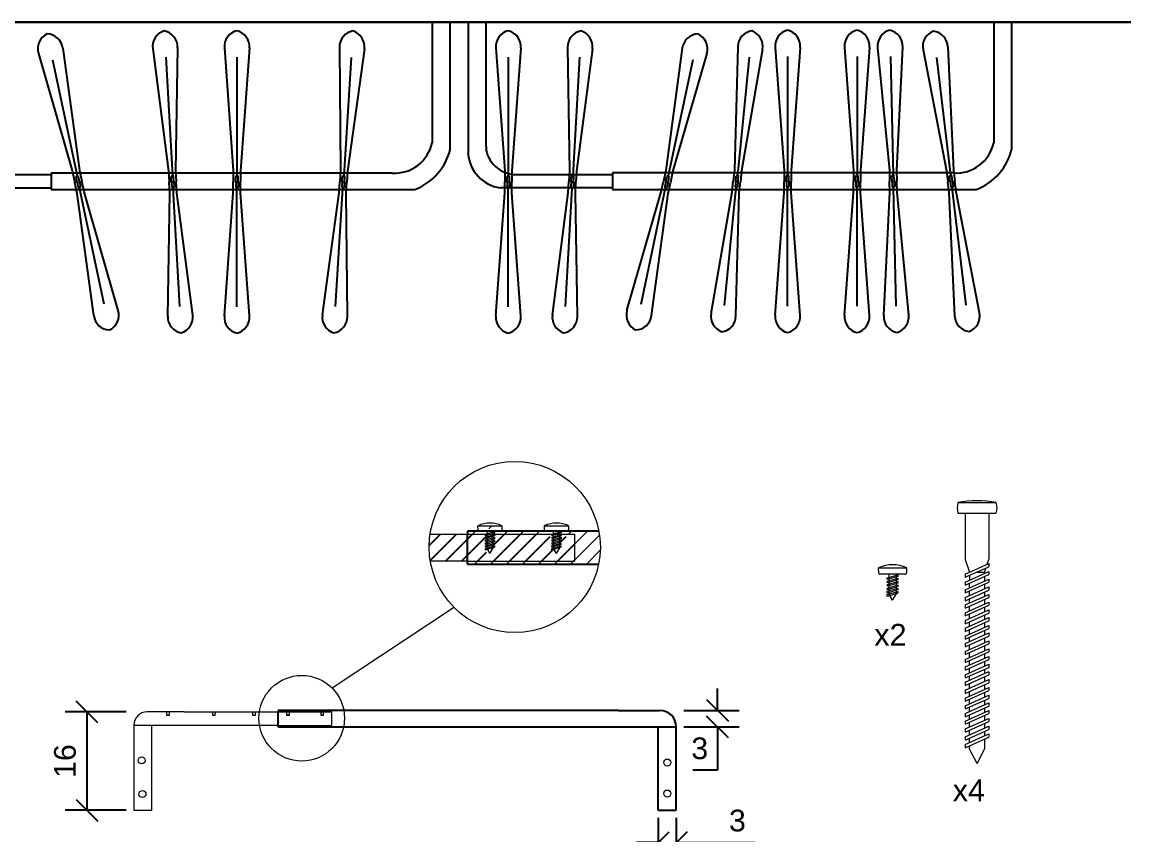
# Model space of a CAD drawing. Header units: inches. Extents: x -337 to 148, y 38 to 645.
# Drawn here: x -187.8 to -3.8, y 510.6 to 645.4 of the extents above; entities that cross this region are included whole.
import ezdxf

# ---------------------------------------------------------------- set-up
doc = ezdxf.new("R2010")
doc.units = ezdxf.units.IN
doc.header["$MEASUREMENT"] = 0
for name, color, linetype, lineweight in [('Chiodi', 7, 'Continuous', 18), ('Mulig', 7, 'Continuous', 25), ('Muri', 7, 'Continuous', 30), ('Proiettato', 4, 'Continuous', 20), ('Quote', 1, 'Continuous', 15), ('Sezionato', 7, 'Continuous', 25)]:
    doc.layers.add(name, color=color, linetype=linetype, lineweight=lineweight)
doc.styles.get("Standard").update_dxf_attribs({"font": 'Arial.ttf'})
doc.dimstyles.get("Standard").update_dxf_attribs({"dimtxt": 0.18, "dimasz": 0.18, "dimexe": 0.18, "dimexo": 0.0625, "dimgap": 0.09, "dimtad": 1, "dimtoh": 1, "dimdec": 0, "dimzin": 0, "dimdsep": 46, "dimtxsty": 'Standard', "dimblk": 'OBLIQUE', "dimblk1": 'OBLIQUE', "dimblk2": 'OBLIQUE', "dimcen": 0.09, "dimadec": 0, "dimazin": 0, "dimtfac": 1, "dimtdec": 0, "dimtofl": 0, "dimtmove": 0, "dimatfit": 3, "dimfxl": 1, "dimtolj": 1, "dimtzin": 0, "dimarcsym": 0})

# ---------------------------------------------------------------- blocks, each defined once
blk = doc.blocks.new('_Oblique')
at = {"color": 0, "linetype": 'ByBlock', "lineweight": -2}
blk.add_line((-0.5, -0.5), (0.5, 0.5), dxfattribs=at)
blk = doc.blocks.new('*D38')
at = {"layer": 'Defpoints', "color": 0, "transparency": 16777216}
for p in [(-169.27, 530.99), (-177.05, 514.67), (-169.27, 514.67)]:
    blk.add_point(p, dxfattribs=at)
at = {"layer": 'Quote', "color": 0, "lineweight": -2, "transparency": 16777216}
for p, q in [((-170.52, 530.99), (-180.65, 530.99)), ((-177.05, 530.99), (-177.05, 514.67)), ((-170.52, 514.67), (-180.65, 514.67))]:
    blk.add_line(p, q, dxfattribs=at)
at = {"layer": 'Quote', "color": 0, "lineweight": -2, "transparency": 16777216, "xscale": 3.6, "yscale": 3.6, "zscale": 3.6}
for p, rotation in [((-177.05, 530.99), 90), ((-177.05, 514.67), 270)]:
    blk.add_blockref('_Oblique', p, dxfattribs=dict(at, rotation=rotation))
at = {"layer": 'Quote', "color": 0, "transparency": 16777216, "insert": (-180.68, 522.83), "char_height": 3.6, "attachment_point": 5, "rotation": 90}
blk.add_mtext('\\A1;16', dxfattribs=at)
blk = doc.blocks.new('*D39')
at = {"layer": 'Defpoints', "color": 0, "transparency": 16777216}
for p in [(-79.24, 531.24), (-79.27, 528.5), (-72.42, 528.5)]:
    blk.add_point(p, dxfattribs=at)
at = {"layer": 'Quote', "color": 0, "lineweight": -2, "transparency": 16777216}
for p, q in [((-72.42, 531.24), (-72.42, 534.84)), ((-77.99, 531.24), (-68.82, 531.24)), ((-78.02, 528.5), (-68.82, 528.5)), ((-72.42, 528.5), (-72.42, 521.3)), ((-72.42, 521.3), (-76.53, 521.3))]:
    blk.add_line(p, q, dxfattribs=at)
at = {"layer": 'Quote', "color": 0, "lineweight": -2, "transparency": 16777216, "xscale": 3.6, "yscale": 3.6, "zscale": 3.6}
for p, rotation in [((-72.42, 531.24), 270), ((-72.42, 528.5), 90)]:
    blk.add_blockref('_Oblique', p, dxfattribs=dict(at, rotation=rotation))
at = {"layer": 'Quote', "color": 0, "transparency": 16777216, "insert": (-75.37, 524.92), "char_height": 3.6, "attachment_point": 5}
blk.add_mtext('\\A1;3', dxfattribs=at)
blk = doc.blocks.new('*D40')
at = {"layer": 'Defpoints', "color": 0, "transparency": 16777216}
for p in [(-82.26, 514.67), (-79.27, 514.67), (-79.27, 509.31)]:
    blk.add_point(p, dxfattribs=at)
at = {"layer": 'Quote', "color": 0, "lineweight": -2, "transparency": 16777216}
for p, q in [((-82.26, 513.42), (-82.26, 505.71)), ((-79.27, 513.42), (-79.27, 505.71)), ((-82.26, 509.31), (-85.86, 509.31)), ((-79.27, 509.31), (-66.17, 509.31))]:
    blk.add_line(p, q, dxfattribs=at)
at = {"layer": 'Quote', "color": 0, "lineweight": -2, "transparency": 16777216, "xscale": 3.6, "yscale": 3.6, "zscale": 3.6}
blk.add_blockref('_Oblique', (-82.26, 509.31), dxfattribs=at)
at = {"layer": 'Quote', "color": 0, "lineweight": -2, "transparency": 16777216, "xscale": 3.6, "yscale": 3.6, "zscale": 3.6, "rotation": 180}
blk.add_blockref('_Oblique', (-79.27, 509.31), dxfattribs=at)
at = {"layer": 'Quote', "color": 0, "transparency": 16777216, "insert": (-69.12, 512.94), "char_height": 3.6, "attachment_point": 5}
blk.add_mtext('\\A1;3', dxfattribs=at)

msp = doc.modelspace()

# ---------------------------------------------------------------- hatches: boundary and pattern name
at = {"layer": 'Chiodi'}
h = msp.add_hatch(dxfattribs=at)
h.set_pattern_fill('ANSI31', color=256, scale=15)
h.set_pattern_definition([(45, (0.0235, 0.8929), (-1.325825, 1.325825), [])])
h.paths.add_polyline_path([(-108.18, 561.85), (-112.16, 561.85), (-112.15, 561.35), (-108.19, 561.35)], flags=17)
h = msp.add_hatch(dxfattribs=at)
h.set_pattern_fill('ANSI31', color=256, scale=15)
h.paths.add_polyline_path([(-112.18, 560.96), (-113.9, 560.96), (-113.9, 560.46), (-112.18, 560.46)], flags=17)
h = msp.add_hatch(dxfattribs=at)
h.set_pattern_fill('ANSI31', color=256, scale=15)
h.paths.add_polyline_path([(-92.11, 560.96), (-94.81, 560.96), (-97.17, 560.96), (-97.17, 560.46), (-96.17, 560.46), (-96.17, 555.98), (-113.9, 555.98), (-113.9, 555.48), (-95.17, 555.48), (-92.15, 555.48, 0.050663), (-91.86, 558.33, 0.046516)])
h = msp.add_hatch(dxfattribs=at)
h.set_pattern_fill('ANSI31', color=256, scale=15)
h.paths.add_polyline_path([(-101.14, 560.96), (-108.21, 560.96), (-108.21, 560.46), (-101.14, 560.46)], flags=17)
at = {"layer": 'Sezionato'}
h = msp.add_hatch(dxfattribs=at)
h.set_pattern_fill('ANSI31', color=256, scale=15)
h.paths.add_polyline_path([(-113.9, 560.46), (-120.1, 560.46, 0.037546), (-120.26, 558.33, 0.041587), (-120.06, 555.98), (-113.9, 555.98)])
h = msp.add_hatch(dxfattribs=at)
h.set_pattern_fill('ANSI31', color=256, scale=15)
h.paths.add_polyline_path([(-110.74, 557.91), (-110.94, 557.85), (-110.94, 558.11), (-110.74, 558.17), (-110.74, 558.41), (-110.94, 558.35), (-110.94, 558.6), (-110.74, 558.66), (-110.74, 558.89), (-110.94, 558.82), (-110.94, 559.08), (-110.74, 559.14), (-110.74, 559.37), (-110.95, 559.3), (-110.95, 559.56), (-110.74, 559.62), (-110.74, 560.07), (-111.97, 560.07, -0.451167), (-112.18, 560.25), (-112.18, 560.46), (-113.9, 560.46), (-113.9, 555.98), (-96.17, 555.98), (-96.17, 560.46), (-97.17, 560.46), (-97.17, 560.26, -0.41587), (-97.35, 560.08), (-98.61, 560.08), (-98.61, 559.95), (-98.4, 560.01), (-98.4, 559.76), (-98.61, 559.7), (-98.61, 559.46), (-98.4, 559.53), (-98.4, 559.28), (-98.61, 559.22), (-98.61, 558.99), (-98.4, 559.05), (-98.4, 558.81), (-98.61, 558.74), (-98.61, 558.49), (-98.4, 558.55), (-98.4, 558.31), (-98.61, 558.25), (-98.61, 558.04), (-98.42, 558.09), (-98.42, 557.85), (-98.61, 557.79), (-98.61, 557.58), (-98.41, 557.63), (-98.41, 557.39), (-98.59, 557.34), (-99.15, 556.37), (-99.55, 557.05), (-99.91, 556.94), (-99.91, 557.19), (-99.67, 557.26), (-99.7, 557.31), (-99.7, 557.46), (-99.92, 557.39), (-99.92, 557.65), (-99.7, 557.71), (-99.7, 557.92), (-99.9, 557.86), (-99.9, 558.11), (-99.7, 558.17), (-99.7, 558.41), (-99.9, 558.35), (-99.9, 558.61), (-99.7, 558.67), (-99.7, 558.89), (-99.9, 558.83), (-99.9, 559.08), (-99.7, 559.14), (-99.7, 559.37), (-99.91, 559.31), (-99.91, 559.56), (-99.7, 559.63), (-99.7, 560.08), (-100.93, 560.07, -0.451167), (-101.13, 560.25), (-101.14, 560.46), (-108.21, 560.46), (-108.21, 560.25, -0.41587), (-108.39, 560.07), (-109.65, 560.07), (-109.65, 559.94), (-109.45, 560), (-109.45, 559.76), (-109.65, 559.7), (-109.65, 559.46), (-109.44, 559.52), (-109.44, 559.28), (-109.65, 559.22), (-109.65, 558.98), (-109.44, 559.05), (-109.44, 558.8), (-109.65, 558.74), (-109.65, 558.49), (-109.44, 558.55), (-109.44, 558.31), (-109.65, 558.24), (-109.65, 558.03), (-109.46, 558.09), (-109.46, 557.84), (-109.65, 557.79), (-109.65, 557.57), (-109.45, 557.63), (-109.45, 557.39), (-109.63, 557.33), (-110.19, 556.36), (-110.59, 557.04), (-110.96, 556.93), (-110.96, 557.19), (-110.71, 557.26), (-110.74, 557.31), (-110.74, 557.46), (-110.96, 557.39), (-110.96, 557.64), (-110.74, 557.71)], flags=17)

# ---------------------------------------------------------------- linework, layer by layer
at = {"layer": 'Chiodi', "color": 2}
for p, q in [((-32.53, 565.71), (-26.18, 565.71)), ((-32.53, 563.97), (-31.31, 563.97)), ((-31.31, 563.97), (-31.31, 556.26)), ((-31.31, 563.97), (-27.4, 563.97)), ((-27.4, 563.97), (-27.4, 556.26)), ((-27.4, 563.97), (-26.18, 563.97)), ((-31.31, 556.26), (-30.6, 554.16)), ((-31.31, 553.83), (-27.4, 555.6)), ((-27.66, 555.48), (-27.4, 556.26)), ((-27.4, 555.59), (-27.4, 555.07)), ((-31.31, 553.31), (-27.4, 555.07)), ((-31.31, 552.52), (-27.4, 554.29)), ((-31.31, 553.83), (-31.31, 553.83)), ((-31.31, 553.83), (-31.31, 553.31)), ((-31.31, 552), (-27.4, 553.76)), ((-29.43, 554.16), (-28.11, 554.16)), ((-28.11, 554.16), (-27.87, 554.86)), ((-28.11, 554.16), (-28.11, 553.97)), ((-27.4, 554.29), (-27.4, 553.76)), ((-31.32, 551.25), (-27.4, 553.02)), ((-31.32, 550.73), (-27.4, 552.49)), ((-31.31, 552.52), (-31.31, 552)), ((-30.6, 553.63), (-30.6, 552.85)), ((-30.6, 551.57), (-30.6, 552.32)), ((-28.11, 553.44), (-28.11, 552.7)), ((-28.11, 552.17), (-28.11, 551.4)), ((-27.4, 553.01), (-27.4, 552.49)), ((-31.32, 549.96), (-27.4, 551.72)), ((-31.32, 551.25), (-31.32, 550.73)), ((-31.32, 549.43), (-27.4, 551.19)), ((-31.31, 548.72), (-27.39, 550.48)), ((-30.6, 550.28), (-30.6, 551.05)), ((-28.11, 550.88), (-28.11, 550.16)), ((-27.4, 551.72), (-27.4, 551.19)), ((-27.4, 550.48), (-27.4, 549.95)), ((-31.32, 549.96), (-31.32, 549.43)), ((-31.31, 548.19), (-27.4, 549.95)), ((-31.31, 547.44), (-27.4, 549.2)), ((-31.31, 548.72), (-31.31, 548.19)), ((-31.31, 546.91), (-27.4, 548.68)), ((-30.6, 549.04), (-30.6, 549.76)), ((-30.6, 547.76), (-30.6, 548.51)), ((-28.11, 549.63), (-28.11, 548.88)), ((-28.11, 548.36), (-28.11, 547.57)), ((-27.4, 549.2), (-27.4, 548.68)), ((-31.31, 546.13), (-27.4, 547.89)), ((-31.31, 547.44), (-31.31, 546.91)), ((-31.31, 545.6), (-27.4, 547.37)), ((-31.31, 544.85), (-27.4, 546.62)), ((-30.6, 546.45), (-30.6, 547.24)), ((-28.11, 547.05), (-28.11, 546.3)), ((-27.4, 547.89), (-27.4, 547.37)), ((-27.4, 546.62), (-27.4, 546.09)), ((-31.31, 546.13), (-31.31, 545.6)), ((-31.31, 544.33), (-27.4, 546.09)), ((-31.31, 543.56), (-27.4, 545.33)), ((-31.31, 544.85), (-31.31, 544.33)), ((-31.31, 543.04), (-27.4, 544.8)), ((-30.6, 545.18), (-30.6, 545.93)), ((-30.6, 543.89), (-30.6, 544.65)), ((-28.11, 545.77), (-28.11, 545.01)), ((-27.4, 545.32), (-27.4, 544.8)), ((-31.31, 542.32), (-27.39, 544.09)), ((-31.31, 543.56), (-31.31, 543.04)), ((-31.31, 541.8), (-27.39, 543.56)), ((-31.31, 541.01), (-27.4, 542.77)), ((-30.6, 542.64), (-30.6, 543.36)), ((-28.11, 544.48), (-28.11, 543.76)), ((-28.11, 543.24), (-28.11, 542.45)), ((-27.4, 542.77), (-27.4, 542.25)), ((-27.39, 544.08), (-27.39, 543.56)), ((-31.31, 542.32), (-31.31, 541.8)), ((-31.31, 540.48), (-27.4, 542.25)), ((-31.31, 539.7), (-27.4, 541.46)), ((-31.31, 541.01), (-31.31, 540.48)), ((-31.31, 539.17), (-27.4, 540.94)), ((-30.6, 541.33), (-30.6, 542.12)), ((-30.6, 540.02), (-30.6, 540.81)), ((-28.11, 541.93), (-28.11, 541.14)), ((-27.4, 541.46), (-27.4, 540.94)), ((-31.31, 538.43), (-27.4, 540.19)), ((-31.31, 539.7), (-31.31, 539.17)), ((-31.31, 537.9), (-27.4, 539.66)), ((-30.6, 538.75), (-30.6, 539.5)), ((-28.11, 540.62), (-28.11, 539.87)), ((-28.11, 539.34), (-28.11, 538.58)), ((-27.4, 540.19), (-27.4, 539.66)), ((-31.31, 537.13), (-27.4, 538.9)), ((-31.31, 538.43), (-31.31, 537.9)), ((-31.31, 536.61), (-27.4, 538.37)), ((-31.31, 535.89), (-27.39, 537.66)), ((-31.31, 537.13), (-31.31, 536.61)), ((-31.31, 535.37), (-27.39, 537.13)), ((-30.6, 537.46), (-30.6, 538.22)), ((-28.11, 538.05), (-28.11, 537.33)), ((-27.4, 538.89), (-27.4, 538.37)), ((-27.39, 537.65), (-27.39, 537.13)), ((-31.31, 534.58), (-27.4, 536.34)), ((-31.31, 535.89), (-31.31, 535.37)), ((-31.31, 534.05), (-27.4, 535.82)), ((-30.6, 536.21), (-30.6, 536.93)), ((-30.6, 534.9), (-30.6, 535.69)), ((-28.11, 536.81), (-28.11, 536.02)), ((-28.11, 535.5), (-28.11, 534.71)), ((-27.4, 536.34), (-27.4, 535.82)), ((-31.31, 533.27), (-27.4, 535.03)), ((-31.31, 534.58), (-31.31, 534.05)), ((-31.31, 532.74), (-27.4, 534.51)), ((-31.31, 532), (-27.4, 533.76)), ((-30.6, 533.59), (-30.6, 534.38)), ((-28.11, 534.19), (-28.11, 533.44)), ((-27.4, 535.03), (-27.4, 534.51)), ((-27.4, 533.76), (-27.4, 533.23)), ((-31.31, 533.27), (-31.31, 532.74)), ((-31.31, 531.47), (-27.4, 533.23)), ((-31.31, 530.7), (-27.4, 532.47)), ((-31.31, 532), (-31.31, 531.47)), ((-31.31, 530.18), (-27.4, 531.94)), ((-30.6, 532.32), (-30.6, 533.07)), ((-30.6, 531.03), (-30.6, 531.79)), ((-28.11, 532.91), (-28.11, 532.15)), ((-28.11, 531.62), (-28.11, 530.9)), ((-27.4, 532.46), (-27.4, 531.94)), ((-31.31, 529.46), (-27.39, 531.23)), ((-31.31, 530.7), (-31.31, 530.18)), ((-31.31, 528.94), (-27.39, 530.7)), ((-31.31, 528.15), (-27.4, 529.91)), ((-30.6, 529.78), (-30.6, 530.5)), ((-28.11, 530.38), (-28.11, 529.59)), ((-27.4, 529.91), (-27.4, 529.39)), ((-27.39, 531.22), (-27.39, 530.7)), ((-31.31, 529.46), (-31.31, 528.94)), ((-31.31, 527.62), (-27.4, 529.39)), ((-31.31, 526.84), (-27.4, 528.6)), ((-31.31, 528.15), (-31.31, 527.62)), ((-31.31, 526.32), (-27.4, 528.08)), ((-30.6, 528.47), (-30.6, 529.26)), ((-30.6, 527.16), (-30.6, 527.95)), ((-28.11, 529.07), (-28.11, 528.28)), ((-27.4, 528.6), (-27.4, 528.08)), ((-31.31, 525.57), (-27.4, 527.33)), ((-31.31, 526.84), (-31.31, 526.32)), ((-31.31, 525.04), (-27.4, 526.8)), ((-30.6, 525.89), (-30.6, 526.64)), ((-28.11, 527.76), (-28.11, 527.01)), ((-28.11, 526.48), (-28.11, 524.81)), ((-27.4, 527.33), (-27.4, 526.8)), ((-31.31, 525.57), (-31.31, 525.04)), ((-30.6, 524.81), (-30.6, 525.36)), ((-29.35, 522.42), (-30.6, 524.81)), ((-29.35, 522.42), (-28.11, 524.81)), ((-29.35, 522.42), (-29.35, 522.42))]:
    msp.add_line(p, q, dxfattribs=at)
at = {"layer": 'Chiodi'}
for p, q in [((-112.16, 561.87), (-108.18, 561.87)), ((-112.15, 561.14), (-112.16, 561.87)), ((-108.18, 561.87), (-108.19, 561.15)), ((-101.11, 561.87), (-97.14, 561.87)), ((-101.11, 561.14), (-101.11, 561.87)), ((-97.14, 561.87), (-97.14, 561.15)), ((-109.62, 560.96), (-111.95, 560.96)), ((-110.92, 560.45), (-109.42, 560.89)), ((-109.42, 560.65), (-110.92, 560.2)), ((-110.92, 560.2), (-110.92, 560.45)), ((-110.92, 559.97), (-109.42, 560.41)), ((-109.42, 560.17), (-110.92, 559.72)), ((-110.92, 559.72), (-110.92, 559.97)), ((-110.92, 559.5), (-109.42, 559.94)), ((-109.42, 559.7), (-110.92, 559.24)), ((-110.92, 559.24), (-110.92, 559.5)), ((-110.92, 559), (-109.42, 559.44)), ((-109.42, 559.2), (-110.92, 558.74)), ((-110.72, 560.96), (-110.72, 558.2)), ((-108.36, 560.97), (-109.62, 560.96)), ((-109.62, 558.2), (-109.62, 560.96)), ((-109.42, 560.89), (-109.42, 560.65)), ((-109.42, 560.41), (-109.42, 560.17)), ((-109.42, 559.94), (-109.42, 559.7)), ((-109.42, 559.44), (-109.42, 559.2)), ((-98.58, 560.97), (-100.91, 560.97)), ((-99.88, 560.46), (-98.38, 560.9)), ((-98.38, 560.66), (-99.88, 560.2)), ((-99.88, 560.2), (-99.88, 560.46)), ((-99.88, 559.98), (-98.37, 560.42)), ((-98.37, 560.18), (-99.88, 559.72)), ((-99.88, 559.72), (-99.88, 559.98)), ((-99.88, 559.5), (-98.37, 559.94)), ((-98.37, 559.7), (-99.88, 559.25)), ((-99.88, 559.25), (-99.88, 559.5)), ((-99.88, 559), (-98.37, 559.45)), ((-98.37, 559.2), (-99.88, 558.75)), ((-99.67, 560.97), (-99.67, 558.21)), ((-97.32, 560.97), (-98.58, 560.97)), ((-98.58, 558.21), (-98.58, 560.97)), ((-98.38, 560.9), (-98.38, 560.66)), ((-98.37, 560.42), (-98.37, 560.18)), ((-98.37, 559.94), (-98.37, 559.7)), ((-98.37, 559.45), (-98.37, 559.2)), ((-110.94, 558.54), (-109.44, 558.98)), ((-109.44, 558.74), (-110.94, 558.28)), ((-110.94, 558.28), (-110.94, 558.54)), ((-110.93, 558.08), (-109.43, 558.52)), ((-109.43, 558.28), (-110.93, 557.83)), ((-110.93, 557.83), (-110.93, 558.08)), ((-110.92, 558.74), (-110.92, 559)), ((-110.17, 557.26), (-110.72, 558.2)), ((-110.17, 557.26), (-109.62, 558.2)), ((-109.44, 558.98), (-109.44, 558.74)), ((-109.43, 558.52), (-109.43, 558.28)), ((-99.9, 558.54), (-98.39, 558.98)), ((-98.39, 558.74), (-99.9, 558.29)), ((-99.9, 558.29), (-99.9, 558.54)), ((-99.89, 558.09), (-98.39, 558.53)), ((-98.39, 558.28), (-99.89, 557.83)), ((-99.89, 557.83), (-99.89, 558.09)), ((-99.88, 558.75), (-99.88, 559)), ((-99.13, 557.26), (-99.67, 558.21)), ((-99.13, 557.26), (-98.58, 558.21)), ((-98.39, 558.98), (-98.39, 558.74)), ((-98.39, 558.53), (-98.39, 558.28)), ((-45.69, 554.88), (-41.04, 554.88)), ((-45.68, 554.03), (-45.69, 554.88)), ((-42.72, 553.83), (-45.45, 553.82)), ((-44.25, 553.23), (-42.49, 553.74)), ((-44, 553.83), (-44, 550.59)), ((-41.25, 553.83), (-42.72, 553.83)), ((-42.72, 550.59), (-42.72, 553.83)), ((-42.49, 553.74), (-42.49, 553.46)), ((-41.04, 554.88), (-41.04, 554.04)), ((-42.49, 553.46), (-44.25, 552.93)), ((-44.25, 552.93), (-44.25, 553.23)), ((-44.24, 552.66), (-42.48, 553.18)), ((-42.48, 552.9), (-44.24, 552.37)), ((-44.24, 552.37), (-44.24, 552.66)), ((-44.24, 552.11), (-42.48, 552.62)), ((-42.48, 552.34), (-44.24, 551.81)), ((-44.24, 551.81), (-44.24, 552.11)), ((-44.24, 551.53), (-42.48, 552.04)), ((-42.48, 553.18), (-42.48, 552.9)), ((-42.48, 552.62), (-42.48, 552.34)), ((-42.48, 552.04), (-42.48, 551.76)), ((-44.26, 550.99), (-42.51, 551.5)), ((-42.51, 551.22), (-44.26, 550.69)), ((-44.26, 550.69), (-44.26, 550.99)), ((-44.26, 550.45), (-42.5, 550.97)), ((-42.5, 550.68), (-44.26, 550.15)), ((-44.26, 550.15), (-44.26, 550.45)), ((-42.48, 551.76), (-44.24, 551.23)), ((-44.24, 551.23), (-44.24, 551.53)), ((-43.36, 549.49), (-44, 550.59)), ((-43.36, 549.49), (-42.72, 550.59)), ((-42.51, 551.5), (-42.51, 551.22)), ((-42.5, 550.97), (-42.5, 550.68)), ((-136.38, 534.95), (-116.2, 548.29)), ((-143.92, 531.23), (-143.92, 530.48)), ((-143.92, 530.48), (-143.44, 530.48)), ((-143.44, 530.48), (-143.44, 531.24)), ((-138.24, 531.23), (-138.24, 530.48)), ((-138.24, 530.48), (-137.77, 530.48)), ((-137.77, 530.48), (-137.77, 531.24))]:
    msp.add_line(p, q, dxfattribs=at)
for centre, radius in [((-106.06, 558.33), 14.2), ((-141.4, 529.93), 7.1)]:
    msp.add_circle(centre, radius, dxfattribs=at)
at = {"layer": 'Chiodi', "color": 2}
for centre in [(-167.95, 522.94), (-80.75, 522.58), (-167.83, 517.36), (-80.76, 517.44)]:
    msp.add_circle(centre, 0.582, dxfattribs=at)
for centre, radius, start, end in [((-29.66, 564.84), 3, 163.1588, 196.8412), ((-29.36, 548.29), 17.71, 79.6715, 100.3285), ((-28.48, 564.84), 2.46, 339.2911, 20.7089)]:
    msp.add_arc(centre, radius, start, end, dxfattribs=at)
at = {"layer": 'Chiodi'}
for centre, radius, start, end in [((-110.17, 557.47), 4.82, 65.6933, 114.3067), ((-111.97, 561.14), 0.179, 178.066, 277.4118), ((-108.36, 561.15), 0.179, 269.7441, 9.0899), ((-99.13, 557.48), 4.82, 65.6933, 114.3067), ((-100.93, 561.14), 0.179, 178.066, 277.4118), ((-97.32, 561.15), 0.179, 269.7441, 9.0899), ((-43.36, 549.74), 5.65, 65.6933, 114.3067), ((-45.47, 554.03), 0.209, 178.066, 277.4118), ((-41.25, 554.04), 0.209, 269.7441, 9.0899)]:
    msp.add_arc(centre, radius, start, end, dxfattribs=at)
at = {"layer": 'Mulig'}
for p, q in [((-119.75, 645.38), (-119.75, 625.37)), ((-116.77, 624.36), (-116.77, 645.38)), ((-113.81, 645.38), (-113.81, 625.75)), ((-110.83, 624.74), (-110.83, 645.38)), ((-26.58, 645.38), (-26.58, 625.39)), ((-23.6, 624.38), (-23.6, 645.38)), ((-113.81, 625.75), (-113.81, 623.59)), ((-110.83, 624.74), (-110.83, 624.24)), ((-198.61, 620.1), (-182.99, 620.1)), ((-173.42, 620.35), (-182.99, 620.35)), ((-182.99, 620.35), (-182.99, 617.61)), ((-126.38, 620.35), (-173.42, 620.35)), ((-105.44, 620.12), (-89.82, 620.12)), ((-80.25, 620.37), (-89.82, 620.37)), ((-89.82, 620.37), (-89.82, 617.63)), ((-33.21, 620.37), (-80.25, 620.37)), ((-182.99, 617.86), (-201.66, 617.86)), ((-182.99, 617.61), (-173.6, 617.61)), ((-173.6, 617.61), (-122.65, 617.61)), ((-89.82, 617.88), (-108.49, 617.88)), ((-89.82, 617.63), (-80.43, 617.63)), ((-80.43, 617.63), (-29.48, 617.63)), ((-94.81, 560.96), (-113.9, 560.96)), ((-113.9, 560.96), (-113.9, 560.46)), ((-113.9, 555.48), (-113.9, 560.46)), ((-92.11, 560.96), (-94.81, 560.96)), ((-113.9, 555.48), (-95.17, 555.48)), ((-95.17, 555.48), (-92.15, 555.48)), ((-135.78, 531.24), (-145.32, 531.24)), ((-145.32, 531.24), (-145.32, 530.99)), ((-145.32, 528.5), (-145.32, 530.99)), ((-88.84, 531.24), (-135.78, 531.24)), ((-88.84, 531.24), (-82.01, 531.24)), ((-145.32, 528.5), (-135.96, 528.5)), ((-135.96, 528.5), (-85.11, 528.5)), ((-85.11, 528.5), (-79.24, 528.5)), ((-82.26, 514.67), (-82.26, 528.5)), ((-79.27, 514.67), (-79.27, 528.5)), ((-82.26, 514.67), (-79.27, 514.67))]:
    msp.add_line(p, q, dxfattribs=at)
at = {"layer": 'Mulig', "linetype": 'Continuous'}
for p, q in [((-185.1, 640.2), (-179.44, 620.55)), ((-181.04, 641.05), (-178.28, 620.79)), ((-166.13, 640.95), (-163.51, 620.67)), ((-161.99, 641.19), (-162.33, 620.74)), ((-154.24, 641.1), (-152.76, 620.71)), ((-150.09, 641.1), (-151.58, 620.71)), ((-135.15, 641.19), (-134.96, 620.74)), ((-131.01, 640.93), (-133.79, 620.67)), ((-109.21, 641.1), (-107.72, 620.71)), ((-105.06, 641.1), (-106.54, 620.71)), ((-97.3, 641.19), (-96.97, 620.74)), ((-93.16, 640.95), (-95.79, 620.67)), ((-78.26, 641.05), (-81.02, 620.79)), ((-74.2, 640.2), (-79.86, 620.55)), ((-69.06, 641.3), (-69.61, 620.85)), ((-64.93, 640.88), (-68.44, 620.73)), ((-62.86, 641.2), (-61.38, 620.8)), ((-58.71, 641.2), (-60.19, 620.8)), ((-51.35, 641.2), (-49.86, 620.8)), ((-47.2, 641.2), (-48.68, 620.8)), ((-45.85, 641.15), (-43.9, 620.79)), ((-41.7, 641.24), (-42.72, 620.82)), ((-38.32, 640.8), (-34.44, 620.72)), ((-34.2, 641.29), (-33.27, 620.86)), ((-182.76, 639.14), (-178.69, 619.89)), ((-163.98, 639.55), (-162.87, 619.91)), ((-152.17, 639.59), (-152.17, 619.91)), ((-133.18, 639.54), (-134.43, 619.91)), ((-107.13, 639.59), (-107.13, 619.91)), ((-95.32, 639.55), (-96.43, 619.91)), ((-76.54, 639.14), (-80.61, 619.89)), ((-67.15, 639.58), (-69.11, 620)), ((-60.79, 639.68), (-60.79, 620)), ((-49.27, 639.68), (-49.27, 620)), ((-43.74, 639.68), (-43.29, 620)), ((-36.08, 639.54), (-33.76, 620)), ((-179.44, 620.55), (-179.06, 618.76)), ((-178.28, 620.79), (-177.9, 619)), ((-163.51, 620.67), (-163.4, 618.85)), ((-162.33, 620.74), (-162.22, 618.91)), ((-152.76, 620.71), (-152.76, 618.88)), ((-151.58, 620.71), (-151.58, 618.88)), ((-134.96, 620.74), (-135.08, 618.92)), ((-133.79, 620.67), (-133.9, 618.84)), ((-107.72, 620.71), (-107.72, 618.88)), ((-106.54, 620.71), (-106.54, 618.88)), ((-96.97, 620.74), (-97.07, 618.91)), ((-95.79, 620.67), (-95.9, 618.85)), ((-81.02, 620.79), (-81.4, 619)), ((-79.86, 620.55), (-80.24, 618.76)), ((-69.61, 620.85), (-69.8, 619.04)), ((-68.44, 620.73), (-68.62, 618.92)), ((-61.38, 620.8), (-61.38, 618.98)), ((-60.19, 620.8), (-60.19, 618.98)), ((-49.86, 620.8), (-49.86, 618.98)), ((-48.68, 620.8), (-48.68, 618.98)), ((-43.9, 620.79), (-43.86, 618.96)), ((-42.72, 620.82), (-42.68, 618.99)), ((-34.44, 620.72), (-34.22, 618.91)), ((-33.27, 620.86), (-33.05, 619.05)), ((-178.68, 616.97), (-179.06, 618.76)), ((-178.67, 618.84), (-178.84, 619.65)), ((-178.67, 618.84), (-178.5, 618.03)), ((-178.29, 618.92), (-178.46, 619.74)), ((-178.29, 618.92), (-178.12, 618.11)), ((-177.53, 617.22), (-177.9, 619)), ((-163.3, 617.03), (-163.4, 618.85)), ((-163.01, 618.87), (-163.05, 619.7)), ((-163.01, 618.87), (-162.96, 618.04)), ((-162.62, 618.89), (-162.67, 619.72)), ((-162.62, 618.89), (-162.57, 618.06)), ((-162.12, 617.09), (-162.22, 618.91)), ((-152.76, 617.06), (-152.76, 618.88)), ((-152.36, 618.88), (-152.36, 619.71)), ((-152.36, 618.88), (-152.36, 618.05)), ((-151.97, 618.88), (-151.97, 619.71)), ((-151.97, 618.88), (-151.97, 618.05)), ((-151.58, 617.06), (-151.58, 618.88)), ((-135.2, 617.1), (-135.08, 618.92)), ((-134.68, 618.89), (-134.74, 618.06)), ((-134.68, 618.89), (-134.63, 619.72)), ((-134.3, 618.87), (-134.35, 618.04)), ((-134.3, 618.87), (-134.24, 619.7)), ((-134.02, 617.02), (-133.9, 618.84)), ((-107.72, 617.06), (-107.72, 618.88)), ((-107.33, 618.88), (-107.33, 619.71)), ((-107.33, 618.88), (-107.33, 618.05)), ((-106.94, 618.88), (-106.94, 619.71)), ((-106.94, 618.88), (-106.94, 618.05)), ((-106.54, 617.06), (-106.54, 618.88)), ((-97.18, 617.09), (-97.07, 618.91)), ((-96.68, 618.89), (-96.73, 618.06)), ((-96.68, 618.89), (-96.63, 619.72)), ((-96.29, 618.87), (-96.34, 618.04)), ((-96.29, 618.87), (-96.24, 619.7)), ((-96, 617.03), (-95.9, 618.85)), ((-81.77, 617.22), (-81.4, 619)), ((-81.01, 618.92), (-81.18, 618.11)), ((-81.01, 618.92), (-80.84, 619.74)), ((-80.63, 618.84), (-80.8, 618.03)), ((-80.63, 618.84), (-80.46, 619.65)), ((-80.62, 616.97), (-80.24, 618.76)), ((-69.98, 617.22), (-69.8, 619.04)), ((-69.4, 619), (-69.49, 618.17)), ((-69.4, 619), (-69.32, 619.82)), ((-69.02, 618.96), (-69.1, 618.13)), ((-69.02, 618.96), (-68.93, 619.78)), ((-68.8, 617.1), (-68.62, 618.92)), ((-61.38, 617.15), (-61.38, 618.98)), ((-60.98, 618.98), (-60.98, 619.81)), ((-60.98, 618.98), (-60.98, 618.14)), ((-60.59, 618.98), (-60.59, 619.81)), ((-60.59, 618.98), (-60.59, 618.14)), ((-60.19, 617.15), (-60.19, 618.98)), ((-49.86, 617.15), (-49.86, 618.98)), ((-49.47, 618.98), (-49.47, 619.81)), ((-49.47, 618.98), (-49.47, 618.14)), ((-49.08, 618.98), (-49.08, 619.81)), ((-49.08, 618.98), (-49.08, 618.14)), ((-48.68, 617.15), (-48.68, 618.98)), ((-43.81, 617.14), (-43.86, 618.96)), ((-43.46, 618.97), (-43.48, 619.8)), ((-43.46, 618.97), (-43.44, 618.14)), ((-43.07, 618.98), (-43.09, 619.81)), ((-43.07, 618.98), (-43.05, 618.15)), ((-42.63, 617.17), (-42.68, 618.99)), ((-34.01, 617.09), (-34.22, 618.91)), ((-33.83, 618.95), (-33.93, 619.78)), ((-33.83, 618.95), (-33.73, 618.13)), ((-33.44, 619), (-33.54, 619.83)), ((-33.44, 619), (-33.34, 618.17)), ((-32.83, 617.23), (-33.05, 619.05)), ((-175.92, 596.71), (-178.68, 616.97)), ((-174.2, 598.62), (-178.27, 617.88)), ((-171.86, 597.57), (-177.53, 617.22)), ((-163.63, 596.58), (-163.3, 617.03)), ((-161.65, 598.21), (-162.76, 617.86)), ((-159.49, 596.81), (-162.12, 617.09)), ((-154.24, 596.66), (-152.76, 617.06)), ((-152.17, 598.18), (-152.17, 617.85)), ((-150.09, 596.66), (-151.58, 617.06)), ((-137.97, 596.83), (-135.2, 617.1)), ((-135.8, 598.22), (-134.56, 617.86)), ((-133.83, 596.57), (-134.02, 617.02)), ((-109.21, 596.66), (-107.72, 617.06)), ((-107.13, 598.18), (-107.13, 617.85)), ((-105.06, 596.66), (-106.54, 617.06)), ((-99.81, 596.81), (-97.18, 617.09)), ((-97.65, 598.21), (-96.54, 617.86)), ((-95.67, 596.58), (-96, 617.03)), ((-87.44, 597.57), (-81.77, 617.22)), ((-85.09, 598.62), (-81.03, 617.88)), ((-83.38, 596.71), (-80.62, 616.97)), ((-73.49, 597.07), (-69.98, 617.22)), ((-71.27, 598.37), (-69.31, 617.96)), ((-69.36, 596.66), (-68.8, 617.1)), ((-62.86, 596.75), (-61.38, 617.15)), ((-60.79, 598.27), (-60.79, 617.95)), ((-58.71, 596.75), (-60.19, 617.15)), ((-51.35, 596.75), (-49.86, 617.15)), ((-49.27, 598.27), (-49.27, 617.95)), ((-47.2, 596.75), (-48.68, 617.15)), ((-44.83, 596.71), (-43.81, 617.14)), ((-42.79, 598.28), (-43.24, 617.95)), ((-40.68, 596.81), (-42.63, 617.17)), ((-33.07, 596.66), (-34.01, 617.09)), ((-31.19, 598.42), (-33.51, 617.96)), ((-28.95, 597.15), (-32.83, 617.23))]:
    msp.add_line(p, q, dxfattribs=at)
for centre, radius, start, end in [((-163.41, 641.3), 2.75, 107.2346, 187.3876), ((-164.74, 641.23), 2.75, 359.0683, 79.2212), ((-151.5, 641.3), 2.75, 104.0067, 184.1596), ((-152.83, 641.3), 2.75, 355.8404, 75.9933), ((-132.41, 641.22), 2.75, 100.3753, 180.5283), ((-133.73, 641.3), 2.75, 352.209, 72.3619), ((-106.47, 641.3), 2.75, 104.0067, 184.1596), ((-107.8, 641.3), 2.75, 355.8404, 75.9933), ((-94.56, 641.23), 2.75, 100.7788, 180.9317), ((-95.89, 641.3), 2.75, 352.6124, 72.7654), ((-66.31, 641.22), 2.75, 98.2869, 178.4399), ((-67.64, 641.35), 2.75, 350.1206, 70.2736), ((-60.12, 641.4), 2.75, 104.0067, 184.1596), ((-61.45, 641.4), 2.75, 355.8404, 75.9933), ((-48.61, 641.4), 2.75, 104.0067, 184.1596), ((-49.94, 641.4), 2.75, 355.8404, 75.9933), ((-43.11, 641.41), 2.75, 105.3197, 185.4726), ((-44.44, 641.38), 2.75, 357.1534, 77.3063), ((-35.62, 641.32), 2.75, 110.788, 190.941), ((-36.94, 641.16), 2.75, 2.6217, 82.7746), ((-182.46, 640.96), 2.75, 115.9257, 196.0786), ((-183.76, 640.68), 2.75, 7.7594, 87.9123), ((-75.54, 640.68), 2.75, 92.0877, 172.2406), ((-76.84, 640.96), 2.75, 343.9214, 64.0743), ((-162.86, 619.71), 0.195, 3.2279, 183.2279), ((-152.17, 619.71), 0.195, 0, 180), ((-134.44, 619.71), 0.195, 356.3686, 176.3686), ((-107.13, 619.71), 0.195, 0, 180), ((-96.44, 619.71), 0.195, 356.7721, 176.7721), ((-69.13, 619.8), 0.195, 354.2802, 174.2802), ((-60.79, 619.81), 0.195, 0, 180), ((-49.27, 619.81), 0.195, 0, 180), ((-43.28, 619.81), 0.195, 1.313, 181.313), ((-33.73, 619.8), 0.195, 6.7813, 186.7813), ((-178.65, 619.69), 0.195, 11.919, 191.919), ((-178.48, 618.88), 0.238, 156.7513, 227.0866), ((-178.31, 618.07), 0.195, 191.919, 11.919), ((-178.48, 618.88), 0.238, 336.7513, 47.0866), ((-162.81, 618.88), 0.238, 148.0603, 218.3956), ((-162.77, 618.05), 0.195, 183.2279, 3.2279), ((-162.81, 618.88), 0.238, 328.0603, 38.3956), ((-152.17, 618.88), 0.238, 144.8323, 215.1677), ((-152.17, 618.88), 0.238, 324.8323, 35.1677), ((-134.54, 618.05), 0.195, 176.3686, 356.3686), ((-134.49, 618.88), 0.238, 141.201, 211.5363), ((-134.49, 618.88), 0.238, 321.201, 31.5363), ((-107.13, 618.88), 0.238, 144.8323, 215.1677), ((-107.13, 618.88), 0.238, 324.8323, 35.1677), ((-96.53, 618.05), 0.195, 176.7721, 356.7721), ((-96.49, 618.88), 0.238, 141.6044, 211.9397), ((-96.49, 618.88), 0.238, 321.6044, 31.9397), ((-80.99, 618.07), 0.195, 168.081, 348.081), ((-80.82, 618.88), 0.238, 132.9134, 203.2487), ((-80.65, 619.69), 0.195, 348.081, 168.081), ((-80.82, 618.88), 0.238, 312.9134, 23.2487), ((-69.29, 618.15), 0.195, 174.2802, 354.2802), ((-69.21, 618.98), 0.238, 139.1126, 209.4479), ((-69.21, 618.98), 0.238, 319.1126, 29.4479), ((-60.79, 618.98), 0.238, 144.8324, 215.1676), ((-60.79, 618.14), 0.195, 180, 0), ((-60.79, 618.98), 0.238, 324.8324, 35.1676), ((-49.27, 618.98), 0.238, 144.8324, 215.1676), ((-49.27, 618.14), 0.195, 180, 0), ((-49.27, 618.98), 0.238, 324.8324, 35.1676), ((-43.27, 618.98), 0.238, 146.1454, 216.4806), ((-43.25, 618.15), 0.195, 181.313, 1.313), ((-43.27, 618.98), 0.238, 326.1454, 36.4806), ((-33.64, 618.98), 0.238, 151.6137, 221.949), ((-33.54, 618.15), 0.195, 186.7813, 6.7813), ((-33.64, 618.98), 0.238, 331.6137, 41.949), ((-152.17, 618.05), 0.195, 180, 0), ((-107.13, 618.05), 0.195, 180, 0), ((-173.2, 597.08), 2.75, 187.7594, 267.9123), ((-174.5, 596.81), 2.75, 295.9257, 16.0786), ((-160.89, 596.53), 2.75, 179.0683, 259.2212), ((-162.21, 596.46), 2.75, 287.2346, 7.3876), ((-151.5, 596.46), 2.75, 175.8404, 255.9933), ((-152.83, 596.46), 2.75, 284.0067, 4.1596), ((-135.25, 596.46), 2.75, 172.209, 252.3619), ((-136.57, 596.55), 2.75, 280.3753, 0.5283), ((-106.47, 596.46), 2.75, 175.8404, 255.9933), ((-107.8, 596.46), 2.75, 284.0067, 4.1596), ((-97.08, 596.46), 2.75, 172.6124, 252.7654), ((-98.41, 596.53), 2.75, 280.7788, 0.9317), ((-84.8, 596.81), 2.75, 163.9214, 244.0743), ((-86.1, 597.08), 2.75, 272.0877, 352.2406), ((-70.78, 596.6), 2.75, 170.1206, 250.2736), ((-72.11, 596.73), 2.75, 278.2869, 358.4399), ((-60.12, 596.55), 2.75, 175.8404, 255.9933), ((-61.45, 596.55), 2.75, 284.0067, 4.1596), ((-48.61, 596.55), 2.75, 175.8404, 255.9933), ((-49.94, 596.55), 2.75, 284.0067, 4.1596), ((-42.09, 596.58), 2.75, 177.1534, 257.3063), ((-43.42, 596.55), 2.75, 285.3197, 5.4726), ((-30.33, 596.79), 2.75, 182.6217, 262.7746), ((-31.65, 596.63), 2.75, 290.788, 10.941)]:
    msp.add_arc(centre, radius, start, end, dxfattribs=at)
at = {"layer": 'Mulig'}
for centre, radius, start, end in [((-125.97, 626.69), 6.35, 266.2507, 347.9869), ((-126.13, 626.58), 9.63, 291.2266, 346.6767), ((-107.54, 624.11), 6.3, 184.7533, 261.2853), ((-105.84, 625.19), 5.08, 190.7018, 274.4267), ((-32.8, 626.71), 6.35, 266.2507, 347.9869), ((-32.96, 626.6), 9.63, 291.2266, 346.6767), ((-82.01, 528.5), 2.74, 0, 89.6554)]:
    msp.add_arc(centre, radius, start, end, dxfattribs=at)
at = {"layer": 'Muri'}
for p, q in [((-306.36, 645.38), (-23.6, 645.38)), ((-23.6, 645.38), (-3.84, 645.38))]:
    msp.add_line(p, q, dxfattribs=at)
at = {"layer": 'Proiettato'}
for p, q in [((-120.1, 560.46), (-113.9, 560.46)), ((-113.9, 560.46), (-96.17, 560.46)), ((-96.17, 560.46), (-96.17, 555.98)), ((-113.9, 555.98), (-120.06, 555.98)), ((-113.9, 555.98), (-96.17, 555.98)), ((-160.92, 530.99), (-167.05, 530.99)), ((-163.82, 530.98), (-163.82, 530.45)), ((-163.82, 530.45), (-163.34, 530.45)), ((-163.34, 530.45), (-163.34, 530.98)), ((-160.92, 530.99), (-145.32, 530.99)), ((-156.21, 530.96), (-156.21, 530.43)), ((-156.21, 530.43), (-155.74, 530.43)), ((-155.74, 530.43), (-155.73, 530.96)), ((-149.58, 530.98), (-149.58, 530.45)), ((-149.58, 530.45), (-149.1, 530.45)), ((-149.1, 530.45), (-149.1, 530.98)), ((-145.32, 530.99), (-136.46, 530.99)), ((-143.92, 530.99), (-143.92, 530.46)), ((-143.92, 530.46), (-143.44, 530.46)), ((-143.44, 530.46), (-143.44, 530.99)), ((-138.24, 530.99), (-138.24, 530.46)), ((-138.24, 530.46), (-137.77, 530.46)), ((-137.77, 530.46), (-137.77, 530.99)), ((-136.46, 530.99), (-136.46, 528.75)), ((-163.96, 528.75), (-169.27, 528.75)), ((-169.27, 528.75), (-169.27, 514.67)), ((-166.27, 514.67), (-166.27, 528.75)), ((-145.32, 528.75), (-163.96, 528.75)), ((-145.32, 528.75), (-136.46, 528.75)), ((-169.27, 514.67), (-166.27, 514.67))]:
    msp.add_line(p, q, dxfattribs=at)
msp.add_arc((-167.03, 528.75), 2.24, 90.4462, 179.9578, dxfattribs=at)

# ---------------------------------------------------------------- texts
at = {"layer": 'Chiodi', "char_height": 3.6244, "attachment_point": 1}
for s, insert in [('{\\fArial|b0|i0|c0|p0;x2}', (-46.4, 545.58)), ('{\\fArial|b0|i0|c0|p0;x4}', (-33.39, 519.78))]:
    msp.add_mtext_dynamic_manual_height_columns(s, width=41.6377, gutter_width=1, heights=[0], dxfattribs=dict(at, insert=insert))

# ---------------------------------------------------------------- dimensions: what is measured, and where the dimension line sits
at = {"layer": 'Quote'}
for base, p1, p2, picture, middle in [((-72.42, 528.5), (-79.24, 531.24), (-79.27, 528.5), '*D39', (-75.37, 524.92)), ((-177.05, 514.67), (-169.27, 530.99), (-169.27, 514.67), '*D38', (-180.68, 522.83))]:
    dim = msp.add_linear_dim(base=base, p1=p1, p2=p2, angle=90, dimstyle='Standard', override={"dimscale": 20}, dxfattribs=at)
    dim.commit()
    dim.dimension.update_dxf_attribs({"geometry": picture, "text_midpoint": middle})
dim = msp.add_linear_dim(base=(-79.27, 509.31), p1=(-82.26, 514.67), p2=(-79.27, 514.67), dimstyle='Standard', override={"dimscale": 20}, dxfattribs=at)
dim.commit()
dim.dimension.update_dxf_attribs({"geometry": '*D40', "text_midpoint": (-69.12, 512.94)})

doc.saveas('drawing.dxf')
